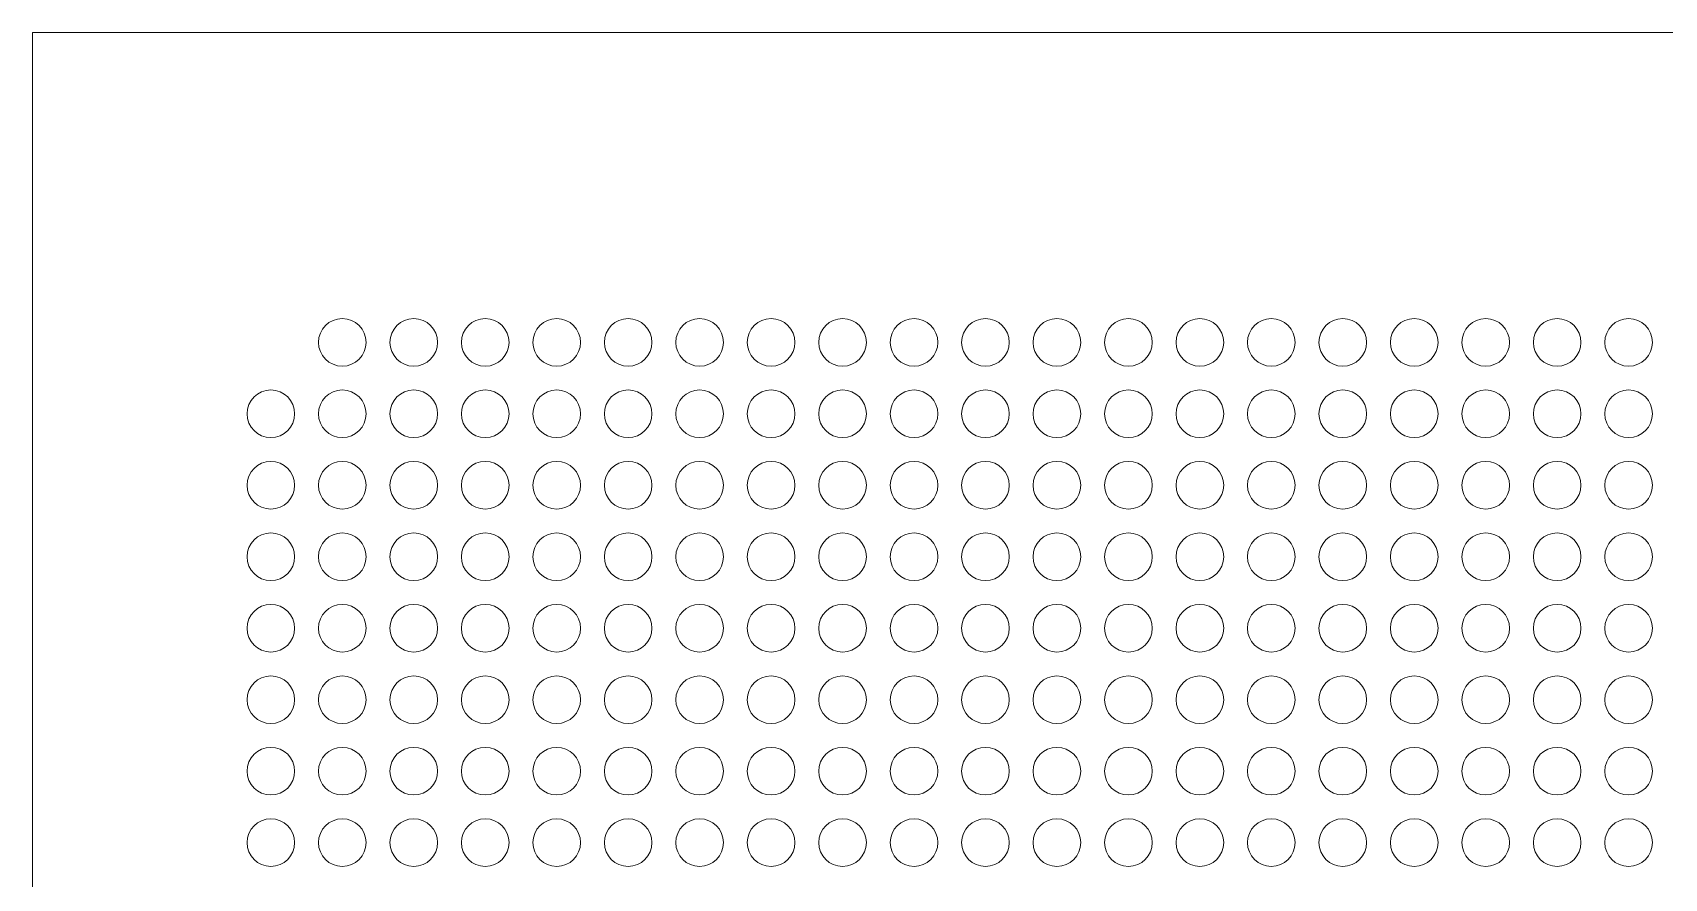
# Model space of a CAD drawing. Header units: centimetres. Extents: x -67.6 to -20.6, y -25.4 to 27.8.
# Drawn here: x -59.702 to -56.277, y -18.679 to -16.904 of the extents above; entities that cross this region are included whole.
import ezdxf

# ---------------------------------------------------------------- set-up
doc = ezdxf.new("R2010")
doc.units = ezdxf.units.CM
doc.header["$MEASUREMENT"] = 0
doc.layers.add('Layer 1', color=7, linetype='Continuous')

msp = doc.modelspace()

# ---------------------------------------------------------------- linework, layer by layer
at = {"layer": 'Layer 1', "color": 250, "lineweight": 9}
for points in [[(-59.70196, -24.2043), (-59.70196, -24.2043), (-52.70196, -24.2043), (-52.70196, -24.2043), (-52.70196, -24.2043), (-52.70196, -16.9043), (-52.70196, -16.9043), (-52.70196, -16.9043), (-59.70196, -16.9043), (-59.70196, -16.9043), (-59.70196, -16.9043), (-59.70196, -24.2043), (-59.70196, -24.2043)], [(-59.05196, -17.5043), (-59.02435, -17.5043), (-59.00196, -17.52669), (-59.00196, -17.5543), (-59.00196, -17.58191), (-59.02435, -17.6043), (-59.05196, -17.6043), (-59.07957, -17.6043), (-59.10196, -17.58191), (-59.10196, -17.5543), (-59.10196, -17.52669), (-59.07957, -17.5043), (-59.05196, -17.5043)], [(-58.90196, -17.5043), (-58.87435, -17.5043), (-58.85196, -17.52669), (-58.85196, -17.5543), (-58.85196, -17.58191), (-58.87435, -17.6043), (-58.90196, -17.6043), (-58.92957, -17.6043), (-58.95196, -17.58191), (-58.95196, -17.5543), (-58.95196, -17.52669), (-58.92957, -17.5043), (-58.90196, -17.5043)], [(-58.75196, -17.5043), (-58.72435, -17.5043), (-58.70196, -17.52669), (-58.70196, -17.5543), (-58.70196, -17.58191), (-58.72435, -17.6043), (-58.75196, -17.6043), (-58.77957, -17.6043), (-58.80196, -17.58191), (-58.80196, -17.5543), (-58.80196, -17.52669), (-58.77957, -17.5043), (-58.75196, -17.5043)], [(-58.60196, -17.5043), (-58.57435, -17.5043), (-58.55196, -17.52669), (-58.55196, -17.5543), (-58.55196, -17.58191), (-58.57435, -17.6043), (-58.60196, -17.6043), (-58.62957, -17.6043), (-58.65196, -17.58191), (-58.65196, -17.5543), (-58.65196, -17.52669), (-58.62957, -17.5043), (-58.60196, -17.5043)], [(-58.45196, -17.5043), (-58.42435, -17.5043), (-58.40196, -17.52669), (-58.40196, -17.5543), (-58.40196, -17.58191), (-58.42435, -17.6043), (-58.45196, -17.6043), (-58.47957, -17.6043), (-58.50196, -17.58191), (-58.50196, -17.5543), (-58.50196, -17.52669), (-58.47957, -17.5043), (-58.45196, -17.5043)], [(-58.30196, -17.5043), (-58.27435, -17.5043), (-58.25196, -17.52669), (-58.25196, -17.5543), (-58.25196, -17.58191), (-58.27435, -17.6043), (-58.30196, -17.6043), (-58.32957, -17.6043), (-58.35196, -17.58191), (-58.35196, -17.5543), (-58.35196, -17.52669), (-58.32957, -17.5043), (-58.30196, -17.5043)], [(-58.15196, -17.5043), (-58.12435, -17.5043), (-58.10196, -17.52669), (-58.10196, -17.5543), (-58.10196, -17.58191), (-58.12435, -17.6043), (-58.15196, -17.6043), (-58.17957, -17.6043), (-58.20196, -17.58191), (-58.20196, -17.5543), (-58.20196, -17.52669), (-58.17957, -17.5043), (-58.15196, -17.5043)], [(-58.00196, -17.5043), (-57.97435, -17.5043), (-57.95196, -17.52669), (-57.95196, -17.5543), (-57.95196, -17.58191), (-57.97435, -17.6043), (-58.00196, -17.6043), (-58.02957, -17.6043), (-58.05196, -17.58191), (-58.05196, -17.5543), (-58.05196, -17.52669), (-58.02957, -17.5043), (-58.00196, -17.5043)], [(-57.85196, -17.5043), (-57.82435, -17.5043), (-57.80196, -17.52669), (-57.80196, -17.5543), (-57.80196, -17.58191), (-57.82435, -17.6043), (-57.85196, -17.6043), (-57.87957, -17.6043), (-57.90196, -17.58191), (-57.90196, -17.5543), (-57.90196, -17.52669), (-57.87957, -17.5043), (-57.85196, -17.5043)], [(-57.70196, -17.5043), (-57.67435, -17.5043), (-57.65196, -17.52669), (-57.65196, -17.5543), (-57.65196, -17.58191), (-57.67435, -17.6043), (-57.70196, -17.6043), (-57.72957, -17.6043), (-57.75196, -17.58191), (-57.75196, -17.5543), (-57.75196, -17.52669), (-57.72957, -17.5043), (-57.70196, -17.5043)], [(-57.55196, -17.5043), (-57.52435, -17.5043), (-57.50196, -17.52669), (-57.50196, -17.5543), (-57.50196, -17.58191), (-57.52435, -17.6043), (-57.55196, -17.6043), (-57.57957, -17.6043), (-57.60196, -17.58191), (-57.60196, -17.5543), (-57.60196, -17.52669), (-57.57957, -17.5043), (-57.55196, -17.5043)], [(-57.40196, -17.5043), (-57.37435, -17.5043), (-57.35196, -17.52669), (-57.35196, -17.5543), (-57.35196, -17.58191), (-57.37435, -17.6043), (-57.40196, -17.6043), (-57.42957, -17.6043), (-57.45196, -17.58191), (-57.45196, -17.5543), (-57.45196, -17.52669), (-57.42957, -17.5043), (-57.40196, -17.5043)], [(-57.25196, -17.5043), (-57.22435, -17.5043), (-57.20196, -17.52669), (-57.20196, -17.5543), (-57.20196, -17.58191), (-57.22435, -17.6043), (-57.25196, -17.6043), (-57.27957, -17.6043), (-57.30196, -17.58191), (-57.30196, -17.5543), (-57.30196, -17.52669), (-57.27957, -17.5043), (-57.25196, -17.5043)], [(-57.10196, -17.5043), (-57.07435, -17.5043), (-57.05196, -17.52669), (-57.05196, -17.5543), (-57.05196, -17.58191), (-57.07435, -17.6043), (-57.10196, -17.6043), (-57.12957, -17.6043), (-57.15196, -17.58191), (-57.15196, -17.5543), (-57.15196, -17.52669), (-57.12957, -17.5043), (-57.10196, -17.5043)], [(-56.95196, -17.5043), (-56.92435, -17.5043), (-56.90196, -17.52669), (-56.90196, -17.5543), (-56.90196, -17.58191), (-56.92435, -17.6043), (-56.95196, -17.6043), (-56.97957, -17.6043), (-57.00196, -17.58191), (-57.00196, -17.5543), (-57.00196, -17.52669), (-56.97957, -17.5043), (-56.95196, -17.5043)], [(-56.80196, -17.5043), (-56.77435, -17.5043), (-56.75196, -17.52669), (-56.75196, -17.5543), (-56.75196, -17.58191), (-56.77435, -17.6043), (-56.80196, -17.6043), (-56.82957, -17.6043), (-56.85196, -17.58191), (-56.85196, -17.5543), (-56.85196, -17.52669), (-56.82957, -17.5043), (-56.80196, -17.5043)], [(-56.65196, -17.5043), (-56.62435, -17.5043), (-56.60196, -17.52669), (-56.60196, -17.5543), (-56.60196, -17.58191), (-56.62435, -17.6043), (-56.65196, -17.6043), (-56.67957, -17.6043), (-56.70196, -17.58191), (-56.70196, -17.5543), (-56.70196, -17.52669), (-56.67957, -17.5043), (-56.65196, -17.5043)], [(-56.50196, -17.5043), (-56.47435, -17.5043), (-56.45196, -17.52669), (-56.45196, -17.5543), (-56.45196, -17.58191), (-56.47435, -17.6043), (-56.50196, -17.6043), (-56.52957, -17.6043), (-56.55196, -17.58191), (-56.55196, -17.5543), (-56.55196, -17.52669), (-56.52957, -17.5043), (-56.50196, -17.5043)], [(-56.35196, -17.5043), (-56.32435, -17.5043), (-56.30196, -17.52669), (-56.30196, -17.5543), (-56.30196, -17.58191), (-56.32435, -17.6043), (-56.35196, -17.6043), (-56.37957, -17.6043), (-56.40196, -17.58191), (-56.40196, -17.5543), (-56.40196, -17.52669), (-56.37957, -17.5043), (-56.35196, -17.5043)], [(-59.20196, -17.6543), (-59.17435, -17.6543), (-59.15196, -17.67669), (-59.15196, -17.7043), (-59.15196, -17.73191), (-59.17435, -17.7543), (-59.20196, -17.7543), (-59.22957, -17.7543), (-59.25196, -17.73191), (-59.25196, -17.7043), (-59.25196, -17.67669), (-59.22957, -17.6543), (-59.20196, -17.6543)], [(-59.05196, -17.6543), (-59.02435, -17.6543), (-59.00196, -17.67669), (-59.00196, -17.7043), (-59.00196, -17.73191), (-59.02435, -17.7543), (-59.05196, -17.7543), (-59.07957, -17.7543), (-59.10196, -17.73191), (-59.10196, -17.7043), (-59.10196, -17.67669), (-59.07957, -17.6543), (-59.05196, -17.6543)], [(-58.90196, -17.6543), (-58.87435, -17.6543), (-58.85196, -17.67669), (-58.85196, -17.7043), (-58.85196, -17.73191), (-58.87435, -17.7543), (-58.90196, -17.7543), (-58.92957, -17.7543), (-58.95196, -17.73191), (-58.95196, -17.7043), (-58.95196, -17.67669), (-58.92957, -17.6543), (-58.90196, -17.6543)], [(-58.75196, -17.6543), (-58.72435, -17.6543), (-58.70196, -17.67669), (-58.70196, -17.7043), (-58.70196, -17.73191), (-58.72435, -17.7543), (-58.75196, -17.7543), (-58.77957, -17.7543), (-58.80196, -17.73191), (-58.80196, -17.7043), (-58.80196, -17.67669), (-58.77957, -17.6543), (-58.75196, -17.6543)], [(-58.60196, -17.6543), (-58.57435, -17.6543), (-58.55196, -17.67669), (-58.55196, -17.7043), (-58.55196, -17.73191), (-58.57435, -17.7543), (-58.60196, -17.7543), (-58.62957, -17.7543), (-58.65196, -17.73191), (-58.65196, -17.7043), (-58.65196, -17.67669), (-58.62957, -17.6543), (-58.60196, -17.6543)], [(-58.45196, -17.6543), (-58.42435, -17.6543), (-58.40196, -17.67669), (-58.40196, -17.7043), (-58.40196, -17.73191), (-58.42435, -17.7543), (-58.45196, -17.7543), (-58.47957, -17.7543), (-58.50196, -17.73191), (-58.50196, -17.7043), (-58.50196, -17.67669), (-58.47957, -17.6543), (-58.45196, -17.6543)], [(-58.30196, -17.6543), (-58.27435, -17.6543), (-58.25196, -17.67669), (-58.25196, -17.7043), (-58.25196, -17.73191), (-58.27435, -17.7543), (-58.30196, -17.7543), (-58.32957, -17.7543), (-58.35196, -17.73191), (-58.35196, -17.7043), (-58.35196, -17.67669), (-58.32957, -17.6543), (-58.30196, -17.6543)], [(-58.15196, -17.6543), (-58.12435, -17.6543), (-58.10196, -17.67669), (-58.10196, -17.7043), (-58.10196, -17.73191), (-58.12435, -17.7543), (-58.15196, -17.7543), (-58.17957, -17.7543), (-58.20196, -17.73191), (-58.20196, -17.7043), (-58.20196, -17.67669), (-58.17957, -17.6543), (-58.15196, -17.6543)], [(-58.00196, -17.6543), (-57.97435, -17.6543), (-57.95196, -17.67669), (-57.95196, -17.7043), (-57.95196, -17.73191), (-57.97435, -17.7543), (-58.00196, -17.7543), (-58.02957, -17.7543), (-58.05196, -17.73191), (-58.05196, -17.7043), (-58.05196, -17.67669), (-58.02957, -17.6543), (-58.00196, -17.6543)], [(-57.85196, -17.6543), (-57.82435, -17.6543), (-57.80196, -17.67669), (-57.80196, -17.7043), (-57.80196, -17.73191), (-57.82435, -17.7543), (-57.85196, -17.7543), (-57.87957, -17.7543), (-57.90196, -17.73191), (-57.90196, -17.7043), (-57.90196, -17.67669), (-57.87957, -17.6543), (-57.85196, -17.6543)], [(-57.70196, -17.6543), (-57.67435, -17.6543), (-57.65196, -17.67669), (-57.65196, -17.7043), (-57.65196, -17.73191), (-57.67435, -17.7543), (-57.70196, -17.7543), (-57.72957, -17.7543), (-57.75196, -17.73191), (-57.75196, -17.7043), (-57.75196, -17.67669), (-57.72957, -17.6543), (-57.70196, -17.6543)], [(-57.55196, -17.6543), (-57.52435, -17.6543), (-57.50196, -17.67669), (-57.50196, -17.7043), (-57.50196, -17.73191), (-57.52435, -17.7543), (-57.55196, -17.7543), (-57.57957, -17.7543), (-57.60196, -17.73191), (-57.60196, -17.7043), (-57.60196, -17.67669), (-57.57957, -17.6543), (-57.55196, -17.6543)], [(-57.40196, -17.6543), (-57.37435, -17.6543), (-57.35196, -17.67669), (-57.35196, -17.7043), (-57.35196, -17.73191), (-57.37435, -17.7543), (-57.40196, -17.7543), (-57.42957, -17.7543), (-57.45196, -17.73191), (-57.45196, -17.7043), (-57.45196, -17.67669), (-57.42957, -17.6543), (-57.40196, -17.6543)], [(-57.25196, -17.6543), (-57.22435, -17.6543), (-57.20196, -17.67669), (-57.20196, -17.7043), (-57.20196, -17.73191), (-57.22435, -17.7543), (-57.25196, -17.7543), (-57.27957, -17.7543), (-57.30196, -17.73191), (-57.30196, -17.7043), (-57.30196, -17.67669), (-57.27957, -17.6543), (-57.25196, -17.6543)], [(-57.10196, -17.6543), (-57.07435, -17.6543), (-57.05196, -17.67669), (-57.05196, -17.7043), (-57.05196, -17.73191), (-57.07435, -17.7543), (-57.10196, -17.7543), (-57.12957, -17.7543), (-57.15196, -17.73191), (-57.15196, -17.7043), (-57.15196, -17.67669), (-57.12957, -17.6543), (-57.10196, -17.6543)], [(-56.95196, -17.6543), (-56.92435, -17.6543), (-56.90196, -17.67669), (-56.90196, -17.7043), (-56.90196, -17.73191), (-56.92435, -17.7543), (-56.95196, -17.7543), (-56.97957, -17.7543), (-57.00196, -17.73191), (-57.00196, -17.7043), (-57.00196, -17.67669), (-56.97957, -17.6543), (-56.95196, -17.6543)], [(-56.80196, -17.6543), (-56.77435, -17.6543), (-56.75196, -17.67669), (-56.75196, -17.7043), (-56.75196, -17.73191), (-56.77435, -17.7543), (-56.80196, -17.7543), (-56.82957, -17.7543), (-56.85196, -17.73191), (-56.85196, -17.7043), (-56.85196, -17.67669), (-56.82957, -17.6543), (-56.80196, -17.6543)], [(-56.65196, -17.6543), (-56.62435, -17.6543), (-56.60196, -17.67669), (-56.60196, -17.7043), (-56.60196, -17.73191), (-56.62435, -17.7543), (-56.65196, -17.7543), (-56.67957, -17.7543), (-56.70196, -17.73191), (-56.70196, -17.7043), (-56.70196, -17.67669), (-56.67957, -17.6543), (-56.65196, -17.6543)], [(-56.50196, -17.6543), (-56.47435, -17.6543), (-56.45196, -17.67669), (-56.45196, -17.7043), (-56.45196, -17.73191), (-56.47435, -17.7543), (-56.50196, -17.7543), (-56.52957, -17.7543), (-56.55196, -17.73191), (-56.55196, -17.7043), (-56.55196, -17.67669), (-56.52957, -17.6543), (-56.50196, -17.6543)], [(-56.35196, -17.6543), (-56.32435, -17.6543), (-56.30196, -17.67669), (-56.30196, -17.7043), (-56.30196, -17.73191), (-56.32435, -17.7543), (-56.35196, -17.7543), (-56.37957, -17.7543), (-56.40196, -17.73191), (-56.40196, -17.7043), (-56.40196, -17.67669), (-56.37957, -17.6543), (-56.35196, -17.6543)], [(-59.20196, -17.8043), (-59.17435, -17.8043), (-59.15196, -17.82669), (-59.15196, -17.8543), (-59.15196, -17.88191), (-59.17435, -17.9043), (-59.20196, -17.9043), (-59.22957, -17.9043), (-59.25196, -17.88191), (-59.25196, -17.8543), (-59.25196, -17.82669), (-59.22957, -17.8043), (-59.20196, -17.8043)], [(-59.05196, -17.8043), (-59.02435, -17.8043), (-59.00196, -17.82669), (-59.00196, -17.8543), (-59.00196, -17.88191), (-59.02435, -17.9043), (-59.05196, -17.9043), (-59.07957, -17.9043), (-59.10196, -17.88191), (-59.10196, -17.8543), (-59.10196, -17.82669), (-59.07957, -17.8043), (-59.05196, -17.8043)], [(-58.90196, -17.8043), (-58.87435, -17.8043), (-58.85196, -17.82669), (-58.85196, -17.8543), (-58.85196, -17.88191), (-58.87435, -17.9043), (-58.90196, -17.9043), (-58.92957, -17.9043), (-58.95196, -17.88191), (-58.95196, -17.8543), (-58.95196, -17.82669), (-58.92957, -17.8043), (-58.90196, -17.8043)], [(-58.75196, -17.8043), (-58.72435, -17.8043), (-58.70196, -17.82669), (-58.70196, -17.8543), (-58.70196, -17.88191), (-58.72435, -17.9043), (-58.75196, -17.9043), (-58.77957, -17.9043), (-58.80196, -17.88191), (-58.80196, -17.8543), (-58.80196, -17.82669), (-58.77957, -17.8043), (-58.75196, -17.8043)], [(-58.60196, -17.8043), (-58.57435, -17.8043), (-58.55196, -17.82669), (-58.55196, -17.8543), (-58.55196, -17.88191), (-58.57435, -17.9043), (-58.60196, -17.9043), (-58.62957, -17.9043), (-58.65196, -17.88191), (-58.65196, -17.8543), (-58.65196, -17.82669), (-58.62957, -17.8043), (-58.60196, -17.8043)], [(-58.45196, -17.8043), (-58.42435, -17.8043), (-58.40196, -17.82669), (-58.40196, -17.8543), (-58.40196, -17.88191), (-58.42435, -17.9043), (-58.45196, -17.9043), (-58.47957, -17.9043), (-58.50196, -17.88191), (-58.50196, -17.8543), (-58.50196, -17.82669), (-58.47957, -17.8043), (-58.45196, -17.8043)], [(-58.30196, -17.8043), (-58.27435, -17.8043), (-58.25196, -17.82669), (-58.25196, -17.8543), (-58.25196, -17.88191), (-58.27435, -17.9043), (-58.30196, -17.9043), (-58.32957, -17.9043), (-58.35196, -17.88191), (-58.35196, -17.8543), (-58.35196, -17.82669), (-58.32957, -17.8043), (-58.30196, -17.8043)], [(-58.15196, -17.8043), (-58.12435, -17.8043), (-58.10196, -17.82669), (-58.10196, -17.8543), (-58.10196, -17.88191), (-58.12435, -17.9043), (-58.15196, -17.9043), (-58.17957, -17.9043), (-58.20196, -17.88191), (-58.20196, -17.8543), (-58.20196, -17.82669), (-58.17957, -17.8043), (-58.15196, -17.8043)], [(-58.00196, -17.8043), (-57.97435, -17.8043), (-57.95196, -17.82669), (-57.95196, -17.8543), (-57.95196, -17.88191), (-57.97435, -17.9043), (-58.00196, -17.9043), (-58.02957, -17.9043), (-58.05196, -17.88191), (-58.05196, -17.8543), (-58.05196, -17.82669), (-58.02957, -17.8043), (-58.00196, -17.8043)], [(-57.85196, -17.8043), (-57.82435, -17.8043), (-57.80196, -17.82669), (-57.80196, -17.8543), (-57.80196, -17.88191), (-57.82435, -17.9043), (-57.85196, -17.9043), (-57.87957, -17.9043), (-57.90196, -17.88191), (-57.90196, -17.8543), (-57.90196, -17.82669), (-57.87957, -17.8043), (-57.85196, -17.8043)], [(-57.70196, -17.8043), (-57.67435, -17.8043), (-57.65196, -17.82669), (-57.65196, -17.8543), (-57.65196, -17.88191), (-57.67435, -17.9043), (-57.70196, -17.9043), (-57.72957, -17.9043), (-57.75196, -17.88191), (-57.75196, -17.8543), (-57.75196, -17.82669), (-57.72957, -17.8043), (-57.70196, -17.8043)], [(-57.55196, -17.8043), (-57.52435, -17.8043), (-57.50196, -17.82669), (-57.50196, -17.8543), (-57.50196, -17.88191), (-57.52435, -17.9043), (-57.55196, -17.9043), (-57.57957, -17.9043), (-57.60196, -17.88191), (-57.60196, -17.8543), (-57.60196, -17.82669), (-57.57957, -17.8043), (-57.55196, -17.8043)], [(-57.40196, -17.8043), (-57.37435, -17.8043), (-57.35196, -17.82669), (-57.35196, -17.8543), (-57.35196, -17.88191), (-57.37435, -17.9043), (-57.40196, -17.9043), (-57.42957, -17.9043), (-57.45196, -17.88191), (-57.45196, -17.8543), (-57.45196, -17.82669), (-57.42957, -17.8043), (-57.40196, -17.8043)], [(-57.25196, -17.8043), (-57.22435, -17.8043), (-57.20196, -17.82669), (-57.20196, -17.8543), (-57.20196, -17.88191), (-57.22435, -17.9043), (-57.25196, -17.9043), (-57.27957, -17.9043), (-57.30196, -17.88191), (-57.30196, -17.8543), (-57.30196, -17.82669), (-57.27957, -17.8043), (-57.25196, -17.8043)], [(-57.10196, -17.8043), (-57.07435, -17.8043), (-57.05196, -17.82669), (-57.05196, -17.8543), (-57.05196, -17.88191), (-57.07435, -17.9043), (-57.10196, -17.9043), (-57.12957, -17.9043), (-57.15196, -17.88191), (-57.15196, -17.8543), (-57.15196, -17.82669), (-57.12957, -17.8043), (-57.10196, -17.8043)], [(-56.95196, -17.8043), (-56.92435, -17.8043), (-56.90196, -17.82669), (-56.90196, -17.8543), (-56.90196, -17.88191), (-56.92435, -17.9043), (-56.95196, -17.9043), (-56.97957, -17.9043), (-57.00196, -17.88191), (-57.00196, -17.8543), (-57.00196, -17.82669), (-56.97957, -17.8043), (-56.95196, -17.8043)], [(-56.80196, -17.8043), (-56.77435, -17.8043), (-56.75196, -17.82669), (-56.75196, -17.8543), (-56.75196, -17.88191), (-56.77435, -17.9043), (-56.80196, -17.9043), (-56.82957, -17.9043), (-56.85196, -17.88191), (-56.85196, -17.8543), (-56.85196, -17.82669), (-56.82957, -17.8043), (-56.80196, -17.8043)], [(-56.65196, -17.8043), (-56.62435, -17.8043), (-56.60196, -17.82669), (-56.60196, -17.8543), (-56.60196, -17.88191), (-56.62435, -17.9043), (-56.65196, -17.9043), (-56.67957, -17.9043), (-56.70196, -17.88191), (-56.70196, -17.8543), (-56.70196, -17.82669), (-56.67957, -17.8043), (-56.65196, -17.8043)], [(-56.50196, -17.8043), (-56.47435, -17.8043), (-56.45196, -17.82669), (-56.45196, -17.8543), (-56.45196, -17.88191), (-56.47435, -17.9043), (-56.50196, -17.9043), (-56.52957, -17.9043), (-56.55196, -17.88191), (-56.55196, -17.8543), (-56.55196, -17.82669), (-56.52957, -17.8043), (-56.50196, -17.8043)], [(-56.35196, -17.8043), (-56.32435, -17.8043), (-56.30196, -17.82669), (-56.30196, -17.8543), (-56.30196, -17.88191), (-56.32435, -17.9043), (-56.35196, -17.9043), (-56.37957, -17.9043), (-56.40196, -17.88191), (-56.40196, -17.8543), (-56.40196, -17.82669), (-56.37957, -17.8043), (-56.35196, -17.8043)], [(-59.20196, -17.9543), (-59.17435, -17.9543), (-59.15196, -17.97669), (-59.15196, -18.0043), (-59.15196, -18.03191), (-59.17435, -18.0543), (-59.20196, -18.0543), (-59.22957, -18.0543), (-59.25196, -18.03191), (-59.25196, -18.0043), (-59.25196, -17.97669), (-59.22957, -17.9543), (-59.20196, -17.9543)], [(-59.05196, -17.9543), (-59.02435, -17.9543), (-59.00196, -17.97669), (-59.00196, -18.0043), (-59.00196, -18.03191), (-59.02435, -18.0543), (-59.05196, -18.0543), (-59.07957, -18.0543), (-59.10196, -18.03191), (-59.10196, -18.0043), (-59.10196, -17.97669), (-59.07957, -17.9543), (-59.05196, -17.9543)], [(-58.90196, -17.9543), (-58.87435, -17.9543), (-58.85196, -17.97669), (-58.85196, -18.0043), (-58.85196, -18.03191), (-58.87435, -18.0543), (-58.90196, -18.0543), (-58.92957, -18.0543), (-58.95196, -18.03191), (-58.95196, -18.0043), (-58.95196, -17.97669), (-58.92957, -17.9543), (-58.90196, -17.9543)], [(-58.75196, -17.9543), (-58.72435, -17.9543), (-58.70196, -17.97669), (-58.70196, -18.0043), (-58.70196, -18.03191), (-58.72435, -18.0543), (-58.75196, -18.0543), (-58.77957, -18.0543), (-58.80196, -18.03191), (-58.80196, -18.0043), (-58.80196, -17.97669), (-58.77957, -17.9543), (-58.75196, -17.9543)], [(-58.60196, -17.9543), (-58.57435, -17.9543), (-58.55196, -17.97669), (-58.55196, -18.0043), (-58.55196, -18.03191), (-58.57435, -18.0543), (-58.60196, -18.0543), (-58.62957, -18.0543), (-58.65196, -18.03191), (-58.65196, -18.0043), (-58.65196, -17.97669), (-58.62957, -17.9543), (-58.60196, -17.9543)], [(-58.45196, -17.9543), (-58.42435, -17.9543), (-58.40196, -17.97669), (-58.40196, -18.0043), (-58.40196, -18.03191), (-58.42435, -18.0543), (-58.45196, -18.0543), (-58.47957, -18.0543), (-58.50196, -18.03191), (-58.50196, -18.0043), (-58.50196, -17.97669), (-58.47957, -17.9543), (-58.45196, -17.9543)], [(-58.30196, -17.9543), (-58.27435, -17.9543), (-58.25196, -17.97669), (-58.25196, -18.0043), (-58.25196, -18.03191), (-58.27435, -18.0543), (-58.30196, -18.0543), (-58.32957, -18.0543), (-58.35196, -18.03191), (-58.35196, -18.0043), (-58.35196, -17.97669), (-58.32957, -17.9543), (-58.30196, -17.9543)], [(-58.15196, -17.9543), (-58.12435, -17.9543), (-58.10196, -17.97669), (-58.10196, -18.0043), (-58.10196, -18.03191), (-58.12435, -18.0543), (-58.15196, -18.0543), (-58.17957, -18.0543), (-58.20196, -18.03191), (-58.20196, -18.0043), (-58.20196, -17.97669), (-58.17957, -17.9543), (-58.15196, -17.9543)], [(-58.00196, -17.9543), (-57.97435, -17.9543), (-57.95196, -17.97669), (-57.95196, -18.0043), (-57.95196, -18.03191), (-57.97435, -18.0543), (-58.00196, -18.0543), (-58.02957, -18.0543), (-58.05196, -18.03191), (-58.05196, -18.0043), (-58.05196, -17.97669), (-58.02957, -17.9543), (-58.00196, -17.9543)], [(-57.85196, -17.9543), (-57.82435, -17.9543), (-57.80196, -17.97669), (-57.80196, -18.0043), (-57.80196, -18.03191), (-57.82435, -18.0543), (-57.85196, -18.0543), (-57.87957, -18.0543), (-57.90196, -18.03191), (-57.90196, -18.0043), (-57.90196, -17.97669), (-57.87957, -17.9543), (-57.85196, -17.9543)], [(-57.70196, -17.9543), (-57.67435, -17.9543), (-57.65196, -17.97669), (-57.65196, -18.0043), (-57.65196, -18.03191), (-57.67435, -18.0543), (-57.70196, -18.0543), (-57.72957, -18.0543), (-57.75196, -18.03191), (-57.75196, -18.0043), (-57.75196, -17.97669), (-57.72957, -17.9543), (-57.70196, -17.9543)], [(-57.55196, -17.9543), (-57.52435, -17.9543), (-57.50196, -17.97669), (-57.50196, -18.0043), (-57.50196, -18.03191), (-57.52435, -18.0543), (-57.55196, -18.0543), (-57.57957, -18.0543), (-57.60196, -18.03191), (-57.60196, -18.0043), (-57.60196, -17.97669), (-57.57957, -17.9543), (-57.55196, -17.9543)], [(-57.40196, -17.9543), (-57.37435, -17.9543), (-57.35196, -17.97669), (-57.35196, -18.0043), (-57.35196, -18.03191), (-57.37435, -18.0543), (-57.40196, -18.0543), (-57.42957, -18.0543), (-57.45196, -18.03191), (-57.45196, -18.0043), (-57.45196, -17.97669), (-57.42957, -17.9543), (-57.40196, -17.9543)], [(-57.25196, -17.9543), (-57.22435, -17.9543), (-57.20196, -17.97669), (-57.20196, -18.0043), (-57.20196, -18.03191), (-57.22435, -18.0543), (-57.25196, -18.0543), (-57.27957, -18.0543), (-57.30196, -18.03191), (-57.30196, -18.0043), (-57.30196, -17.97669), (-57.27957, -17.9543), (-57.25196, -17.9543)], [(-57.10196, -17.9543), (-57.07435, -17.9543), (-57.05196, -17.97669), (-57.05196, -18.0043), (-57.05196, -18.03191), (-57.07435, -18.0543), (-57.10196, -18.0543), (-57.12957, -18.0543), (-57.15196, -18.03191), (-57.15196, -18.0043), (-57.15196, -17.97669), (-57.12957, -17.9543), (-57.10196, -17.9543)], [(-56.95196, -17.9543), (-56.92435, -17.9543), (-56.90196, -17.97669), (-56.90196, -18.0043), (-56.90196, -18.03191), (-56.92435, -18.0543), (-56.95196, -18.0543), (-56.97957, -18.0543), (-57.00196, -18.03191), (-57.00196, -18.0043), (-57.00196, -17.97669), (-56.97957, -17.9543), (-56.95196, -17.9543)], [(-56.80196, -17.9543), (-56.77435, -17.9543), (-56.75196, -17.97669), (-56.75196, -18.0043), (-56.75196, -18.03191), (-56.77435, -18.0543), (-56.80196, -18.0543), (-56.82957, -18.0543), (-56.85196, -18.03191), (-56.85196, -18.0043), (-56.85196, -17.97669), (-56.82957, -17.9543), (-56.80196, -17.9543)], [(-56.65196, -17.9543), (-56.62435, -17.9543), (-56.60196, -17.97669), (-56.60196, -18.0043), (-56.60196, -18.03191), (-56.62435, -18.0543), (-56.65196, -18.0543), (-56.67957, -18.0543), (-56.70196, -18.03191), (-56.70196, -18.0043), (-56.70196, -17.97669), (-56.67957, -17.9543), (-56.65196, -17.9543)], [(-56.50196, -17.9543), (-56.47435, -17.9543), (-56.45196, -17.97669), (-56.45196, -18.0043), (-56.45196, -18.03191), (-56.47435, -18.0543), (-56.50196, -18.0543), (-56.52957, -18.0543), (-56.55196, -18.03191), (-56.55196, -18.0043), (-56.55196, -17.97669), (-56.52957, -17.9543), (-56.50196, -17.9543)], [(-56.35196, -17.9543), (-56.32435, -17.9543), (-56.30196, -17.97669), (-56.30196, -18.0043), (-56.30196, -18.03191), (-56.32435, -18.0543), (-56.35196, -18.0543), (-56.37957, -18.0543), (-56.40196, -18.03191), (-56.40196, -18.0043), (-56.40196, -17.97669), (-56.37957, -17.9543), (-56.35196, -17.9543)], [(-59.20196, -18.1043), (-59.17435, -18.1043), (-59.15196, -18.12669), (-59.15196, -18.1543), (-59.15196, -18.18191), (-59.17435, -18.2043), (-59.20196, -18.2043), (-59.22957, -18.2043), (-59.25196, -18.18191), (-59.25196, -18.1543), (-59.25196, -18.12669), (-59.22957, -18.1043), (-59.20196, -18.1043)], [(-59.05196, -18.1043), (-59.02435, -18.1043), (-59.00196, -18.12669), (-59.00196, -18.1543), (-59.00196, -18.18191), (-59.02435, -18.2043), (-59.05196, -18.2043), (-59.07957, -18.2043), (-59.10196, -18.18191), (-59.10196, -18.1543), (-59.10196, -18.12669), (-59.07957, -18.1043), (-59.05196, -18.1043)], [(-58.90196, -18.1043), (-58.87435, -18.1043), (-58.85196, -18.12669), (-58.85196, -18.1543), (-58.85196, -18.18191), (-58.87435, -18.2043), (-58.90196, -18.2043), (-58.92957, -18.2043), (-58.95196, -18.18191), (-58.95196, -18.1543), (-58.95196, -18.12669), (-58.92957, -18.1043), (-58.90196, -18.1043)], [(-58.75196, -18.1043), (-58.72435, -18.1043), (-58.70196, -18.12669), (-58.70196, -18.1543), (-58.70196, -18.18191), (-58.72435, -18.2043), (-58.75196, -18.2043), (-58.77957, -18.2043), (-58.80196, -18.18191), (-58.80196, -18.1543), (-58.80196, -18.12669), (-58.77957, -18.1043), (-58.75196, -18.1043)], [(-58.60196, -18.1043), (-58.57435, -18.1043), (-58.55196, -18.12669), (-58.55196, -18.1543), (-58.55196, -18.18191), (-58.57435, -18.2043), (-58.60196, -18.2043), (-58.62957, -18.2043), (-58.65196, -18.18191), (-58.65196, -18.1543), (-58.65196, -18.12669), (-58.62957, -18.1043), (-58.60196, -18.1043)], [(-58.45196, -18.1043), (-58.42435, -18.1043), (-58.40196, -18.12669), (-58.40196, -18.1543), (-58.40196, -18.18191), (-58.42435, -18.2043), (-58.45196, -18.2043), (-58.47957, -18.2043), (-58.50196, -18.18191), (-58.50196, -18.1543), (-58.50196, -18.12669), (-58.47957, -18.1043), (-58.45196, -18.1043)], [(-58.30196, -18.1043), (-58.27435, -18.1043), (-58.25196, -18.12669), (-58.25196, -18.1543), (-58.25196, -18.18191), (-58.27435, -18.2043), (-58.30196, -18.2043), (-58.32957, -18.2043), (-58.35196, -18.18191), (-58.35196, -18.1543), (-58.35196, -18.12669), (-58.32957, -18.1043), (-58.30196, -18.1043)], [(-58.15196, -18.1043), (-58.12435, -18.1043), (-58.10196, -18.12669), (-58.10196, -18.1543), (-58.10196, -18.18191), (-58.12435, -18.2043), (-58.15196, -18.2043), (-58.17957, -18.2043), (-58.20196, -18.18191), (-58.20196, -18.1543), (-58.20196, -18.12669), (-58.17957, -18.1043), (-58.15196, -18.1043)], [(-58.00196, -18.1043), (-57.97435, -18.1043), (-57.95196, -18.12669), (-57.95196, -18.1543), (-57.95196, -18.18191), (-57.97435, -18.2043), (-58.00196, -18.2043), (-58.02957, -18.2043), (-58.05196, -18.18191), (-58.05196, -18.1543), (-58.05196, -18.12669), (-58.02957, -18.1043), (-58.00196, -18.1043)], [(-57.85196, -18.1043), (-57.82435, -18.1043), (-57.80196, -18.12669), (-57.80196, -18.1543), (-57.80196, -18.18191), (-57.82435, -18.2043), (-57.85196, -18.2043), (-57.87957, -18.2043), (-57.90196, -18.18191), (-57.90196, -18.1543), (-57.90196, -18.12669), (-57.87957, -18.1043), (-57.85196, -18.1043)], [(-57.70196, -18.1043), (-57.67435, -18.1043), (-57.65196, -18.12669), (-57.65196, -18.1543), (-57.65196, -18.18191), (-57.67435, -18.2043), (-57.70196, -18.2043), (-57.72957, -18.2043), (-57.75196, -18.18191), (-57.75196, -18.1543), (-57.75196, -18.12669), (-57.72957, -18.1043), (-57.70196, -18.1043)], [(-57.55196, -18.1043), (-57.52435, -18.1043), (-57.50196, -18.12669), (-57.50196, -18.1543), (-57.50196, -18.18191), (-57.52435, -18.2043), (-57.55196, -18.2043), (-57.57957, -18.2043), (-57.60196, -18.18191), (-57.60196, -18.1543), (-57.60196, -18.12669), (-57.57957, -18.1043), (-57.55196, -18.1043)], [(-57.40196, -18.1043), (-57.37435, -18.1043), (-57.35196, -18.12669), (-57.35196, -18.1543), (-57.35196, -18.18191), (-57.37435, -18.2043), (-57.40196, -18.2043), (-57.42957, -18.2043), (-57.45196, -18.18191), (-57.45196, -18.1543), (-57.45196, -18.12669), (-57.42957, -18.1043), (-57.40196, -18.1043)], [(-57.25196, -18.1043), (-57.22435, -18.1043), (-57.20196, -18.12669), (-57.20196, -18.1543), (-57.20196, -18.18191), (-57.22435, -18.2043), (-57.25196, -18.2043), (-57.27957, -18.2043), (-57.30196, -18.18191), (-57.30196, -18.1543), (-57.30196, -18.12669), (-57.27957, -18.1043), (-57.25196, -18.1043)], [(-57.10196, -18.1043), (-57.07435, -18.1043), (-57.05196, -18.12669), (-57.05196, -18.1543), (-57.05196, -18.18191), (-57.07435, -18.2043), (-57.10196, -18.2043), (-57.12957, -18.2043), (-57.15196, -18.18191), (-57.15196, -18.1543), (-57.15196, -18.12669), (-57.12957, -18.1043), (-57.10196, -18.1043)], [(-56.95196, -18.1043), (-56.92435, -18.1043), (-56.90196, -18.12669), (-56.90196, -18.1543), (-56.90196, -18.18191), (-56.92435, -18.2043), (-56.95196, -18.2043), (-56.97957, -18.2043), (-57.00196, -18.18191), (-57.00196, -18.1543), (-57.00196, -18.12669), (-56.97957, -18.1043), (-56.95196, -18.1043)], [(-56.80196, -18.1043), (-56.77435, -18.1043), (-56.75196, -18.12669), (-56.75196, -18.1543), (-56.75196, -18.18191), (-56.77435, -18.2043), (-56.80196, -18.2043), (-56.82957, -18.2043), (-56.85196, -18.18191), (-56.85196, -18.1543), (-56.85196, -18.12669), (-56.82957, -18.1043), (-56.80196, -18.1043)], [(-56.65196, -18.1043), (-56.62435, -18.1043), (-56.60196, -18.12669), (-56.60196, -18.1543), (-56.60196, -18.18191), (-56.62435, -18.2043), (-56.65196, -18.2043), (-56.67957, -18.2043), (-56.70196, -18.18191), (-56.70196, -18.1543), (-56.70196, -18.12669), (-56.67957, -18.1043), (-56.65196, -18.1043)], [(-56.50196, -18.1043), (-56.47435, -18.1043), (-56.45196, -18.12669), (-56.45196, -18.1543), (-56.45196, -18.18191), (-56.47435, -18.2043), (-56.50196, -18.2043), (-56.52957, -18.2043), (-56.55196, -18.18191), (-56.55196, -18.1543), (-56.55196, -18.12669), (-56.52957, -18.1043), (-56.50196, -18.1043)], [(-56.35196, -18.1043), (-56.32435, -18.1043), (-56.30196, -18.12669), (-56.30196, -18.1543), (-56.30196, -18.18191), (-56.32435, -18.2043), (-56.35196, -18.2043), (-56.37957, -18.2043), (-56.40196, -18.18191), (-56.40196, -18.1543), (-56.40196, -18.12669), (-56.37957, -18.1043), (-56.35196, -18.1043)], [(-59.20196, -18.2543), (-59.17435, -18.2543), (-59.15196, -18.27669), (-59.15196, -18.3043), (-59.15196, -18.33191), (-59.17435, -18.3543), (-59.20196, -18.3543), (-59.22957, -18.3543), (-59.25196, -18.33191), (-59.25196, -18.3043), (-59.25196, -18.27669), (-59.22957, -18.2543), (-59.20196, -18.2543)], [(-59.05196, -18.2543), (-59.02435, -18.2543), (-59.00196, -18.27669), (-59.00196, -18.3043), (-59.00196, -18.33191), (-59.02435, -18.3543), (-59.05196, -18.3543), (-59.07957, -18.3543), (-59.10196, -18.33191), (-59.10196, -18.3043), (-59.10196, -18.27669), (-59.07957, -18.2543), (-59.05196, -18.2543)], [(-58.90196, -18.2543), (-58.87435, -18.2543), (-58.85196, -18.27669), (-58.85196, -18.3043), (-58.85196, -18.33191), (-58.87435, -18.3543), (-58.90196, -18.3543), (-58.92957, -18.3543), (-58.95196, -18.33191), (-58.95196, -18.3043), (-58.95196, -18.27669), (-58.92957, -18.2543), (-58.90196, -18.2543)], [(-58.75196, -18.2543), (-58.72435, -18.2543), (-58.70196, -18.27669), (-58.70196, -18.3043), (-58.70196, -18.33191), (-58.72435, -18.3543), (-58.75196, -18.3543), (-58.77957, -18.3543), (-58.80196, -18.33191), (-58.80196, -18.3043), (-58.80196, -18.27669), (-58.77957, -18.2543), (-58.75196, -18.2543)], [(-58.60196, -18.2543), (-58.57435, -18.2543), (-58.55196, -18.27669), (-58.55196, -18.3043), (-58.55196, -18.33191), (-58.57435, -18.3543), (-58.60196, -18.3543), (-58.62957, -18.3543), (-58.65196, -18.33191), (-58.65196, -18.3043), (-58.65196, -18.27669), (-58.62957, -18.2543), (-58.60196, -18.2543)], [(-58.45196, -18.2543), (-58.42435, -18.2543), (-58.40196, -18.27669), (-58.40196, -18.3043), (-58.40196, -18.33191), (-58.42435, -18.3543), (-58.45196, -18.3543), (-58.47957, -18.3543), (-58.50196, -18.33191), (-58.50196, -18.3043), (-58.50196, -18.27669), (-58.47957, -18.2543), (-58.45196, -18.2543)], [(-58.30196, -18.2543), (-58.27435, -18.2543), (-58.25196, -18.27669), (-58.25196, -18.3043), (-58.25196, -18.33191), (-58.27435, -18.3543), (-58.30196, -18.3543), (-58.32957, -18.3543), (-58.35196, -18.33191), (-58.35196, -18.3043), (-58.35196, -18.27669), (-58.32957, -18.2543), (-58.30196, -18.2543)], [(-58.15196, -18.2543), (-58.12435, -18.2543), (-58.10196, -18.27669), (-58.10196, -18.3043), (-58.10196, -18.33191), (-58.12435, -18.3543), (-58.15196, -18.3543), (-58.17957, -18.3543), (-58.20196, -18.33191), (-58.20196, -18.3043), (-58.20196, -18.27669), (-58.17957, -18.2543), (-58.15196, -18.2543)], [(-58.00196, -18.2543), (-57.97435, -18.2543), (-57.95196, -18.27669), (-57.95196, -18.3043), (-57.95196, -18.33191), (-57.97435, -18.3543), (-58.00196, -18.3543), (-58.02957, -18.3543), (-58.05196, -18.33191), (-58.05196, -18.3043), (-58.05196, -18.27669), (-58.02957, -18.2543), (-58.00196, -18.2543)], [(-57.85196, -18.2543), (-57.82435, -18.2543), (-57.80196, -18.27669), (-57.80196, -18.3043), (-57.80196, -18.33191), (-57.82435, -18.3543), (-57.85196, -18.3543), (-57.87957, -18.3543), (-57.90196, -18.33191), (-57.90196, -18.3043), (-57.90196, -18.27669), (-57.87957, -18.2543), (-57.85196, -18.2543)], [(-57.70196, -18.2543), (-57.67435, -18.2543), (-57.65196, -18.27669), (-57.65196, -18.3043), (-57.65196, -18.33191), (-57.67435, -18.3543), (-57.70196, -18.3543), (-57.72957, -18.3543), (-57.75196, -18.33191), (-57.75196, -18.3043), (-57.75196, -18.27669), (-57.72957, -18.2543), (-57.70196, -18.2543)], [(-57.55196, -18.2543), (-57.52435, -18.2543), (-57.50196, -18.27669), (-57.50196, -18.3043), (-57.50196, -18.33191), (-57.52435, -18.3543), (-57.55196, -18.3543), (-57.57957, -18.3543), (-57.60196, -18.33191), (-57.60196, -18.3043), (-57.60196, -18.27669), (-57.57957, -18.2543), (-57.55196, -18.2543)], [(-57.40196, -18.2543), (-57.37435, -18.2543), (-57.35196, -18.27669), (-57.35196, -18.3043), (-57.35196, -18.33191), (-57.37435, -18.3543), (-57.40196, -18.3543), (-57.42957, -18.3543), (-57.45196, -18.33191), (-57.45196, -18.3043), (-57.45196, -18.27669), (-57.42957, -18.2543), (-57.40196, -18.2543)], [(-57.25196, -18.2543), (-57.22435, -18.2543), (-57.20196, -18.27669), (-57.20196, -18.3043), (-57.20196, -18.33191), (-57.22435, -18.3543), (-57.25196, -18.3543), (-57.27957, -18.3543), (-57.30196, -18.33191), (-57.30196, -18.3043), (-57.30196, -18.27669), (-57.27957, -18.2543), (-57.25196, -18.2543)], [(-57.10196, -18.2543), (-57.07435, -18.2543), (-57.05196, -18.27669), (-57.05196, -18.3043), (-57.05196, -18.33191), (-57.07435, -18.3543), (-57.10196, -18.3543), (-57.12957, -18.3543), (-57.15196, -18.33191), (-57.15196, -18.3043), (-57.15196, -18.27669), (-57.12957, -18.2543), (-57.10196, -18.2543)], [(-56.95196, -18.2543), (-56.92435, -18.2543), (-56.90196, -18.27669), (-56.90196, -18.3043), (-56.90196, -18.33191), (-56.92435, -18.3543), (-56.95196, -18.3543), (-56.97957, -18.3543), (-57.00196, -18.33191), (-57.00196, -18.3043), (-57.00196, -18.27669), (-56.97957, -18.2543), (-56.95196, -18.2543)], [(-56.80196, -18.2543), (-56.77435, -18.2543), (-56.75196, -18.27669), (-56.75196, -18.3043), (-56.75196, -18.33191), (-56.77435, -18.3543), (-56.80196, -18.3543), (-56.82957, -18.3543), (-56.85196, -18.33191), (-56.85196, -18.3043), (-56.85196, -18.27669), (-56.82957, -18.2543), (-56.80196, -18.2543)], [(-56.65196, -18.2543), (-56.62435, -18.2543), (-56.60196, -18.27669), (-56.60196, -18.3043), (-56.60196, -18.33191), (-56.62435, -18.3543), (-56.65196, -18.3543), (-56.67957, -18.3543), (-56.70196, -18.33191), (-56.70196, -18.3043), (-56.70196, -18.27669), (-56.67957, -18.2543), (-56.65196, -18.2543)], [(-56.50196, -18.2543), (-56.47435, -18.2543), (-56.45196, -18.27669), (-56.45196, -18.3043), (-56.45196, -18.33191), (-56.47435, -18.3543), (-56.50196, -18.3543), (-56.52957, -18.3543), (-56.55196, -18.33191), (-56.55196, -18.3043), (-56.55196, -18.27669), (-56.52957, -18.2543), (-56.50196, -18.2543)], [(-56.35196, -18.2543), (-56.32435, -18.2543), (-56.30196, -18.27669), (-56.30196, -18.3043), (-56.30196, -18.33191), (-56.32435, -18.3543), (-56.35196, -18.3543), (-56.37957, -18.3543), (-56.40196, -18.33191), (-56.40196, -18.3043), (-56.40196, -18.27669), (-56.37957, -18.2543), (-56.35196, -18.2543)], [(-59.20196, -18.4043), (-59.17435, -18.4043), (-59.15196, -18.42669), (-59.15196, -18.4543), (-59.15196, -18.48191), (-59.17435, -18.5043), (-59.20196, -18.5043), (-59.22957, -18.5043), (-59.25196, -18.48191), (-59.25196, -18.4543), (-59.25196, -18.42669), (-59.22957, -18.4043), (-59.20196, -18.4043)], [(-59.05196, -18.4043), (-59.02435, -18.4043), (-59.00196, -18.42669), (-59.00196, -18.4543), (-59.00196, -18.48191), (-59.02435, -18.5043), (-59.05196, -18.5043), (-59.07957, -18.5043), (-59.10196, -18.48191), (-59.10196, -18.4543), (-59.10196, -18.42669), (-59.07957, -18.4043), (-59.05196, -18.4043)], [(-58.90196, -18.4043), (-58.87435, -18.4043), (-58.85196, -18.42669), (-58.85196, -18.4543), (-58.85196, -18.48191), (-58.87435, -18.5043), (-58.90196, -18.5043), (-58.92957, -18.5043), (-58.95196, -18.48191), (-58.95196, -18.4543), (-58.95196, -18.42669), (-58.92957, -18.4043), (-58.90196, -18.4043)], [(-58.75196, -18.4043), (-58.72435, -18.4043), (-58.70196, -18.42669), (-58.70196, -18.4543), (-58.70196, -18.48191), (-58.72435, -18.5043), (-58.75196, -18.5043), (-58.77957, -18.5043), (-58.80196, -18.48191), (-58.80196, -18.4543), (-58.80196, -18.42669), (-58.77957, -18.4043), (-58.75196, -18.4043)], [(-58.60196, -18.4043), (-58.57435, -18.4043), (-58.55196, -18.42669), (-58.55196, -18.4543), (-58.55196, -18.48191), (-58.57435, -18.5043), (-58.60196, -18.5043), (-58.62957, -18.5043), (-58.65196, -18.48191), (-58.65196, -18.4543), (-58.65196, -18.42669), (-58.62957, -18.4043), (-58.60196, -18.4043)], [(-58.45196, -18.4043), (-58.42435, -18.4043), (-58.40196, -18.42669), (-58.40196, -18.4543), (-58.40196, -18.48191), (-58.42435, -18.5043), (-58.45196, -18.5043), (-58.47957, -18.5043), (-58.50196, -18.48191), (-58.50196, -18.4543), (-58.50196, -18.42669), (-58.47957, -18.4043), (-58.45196, -18.4043)], [(-58.30196, -18.4043), (-58.27435, -18.4043), (-58.25196, -18.42669), (-58.25196, -18.4543), (-58.25196, -18.48191), (-58.27435, -18.5043), (-58.30196, -18.5043), (-58.32957, -18.5043), (-58.35196, -18.48191), (-58.35196, -18.4543), (-58.35196, -18.42669), (-58.32957, -18.4043), (-58.30196, -18.4043)], [(-58.15196, -18.4043), (-58.12435, -18.4043), (-58.10196, -18.42669), (-58.10196, -18.4543), (-58.10196, -18.48191), (-58.12435, -18.5043), (-58.15196, -18.5043), (-58.17957, -18.5043), (-58.20196, -18.48191), (-58.20196, -18.4543), (-58.20196, -18.42669), (-58.17957, -18.4043), (-58.15196, -18.4043)], [(-58.00196, -18.4043), (-57.97435, -18.4043), (-57.95196, -18.42669), (-57.95196, -18.4543), (-57.95196, -18.48191), (-57.97435, -18.5043), (-58.00196, -18.5043), (-58.02957, -18.5043), (-58.05196, -18.48191), (-58.05196, -18.4543), (-58.05196, -18.42669), (-58.02957, -18.4043), (-58.00196, -18.4043)], [(-57.85196, -18.4043), (-57.82435, -18.4043), (-57.80196, -18.42669), (-57.80196, -18.4543), (-57.80196, -18.48191), (-57.82435, -18.5043), (-57.85196, -18.5043), (-57.87957, -18.5043), (-57.90196, -18.48191), (-57.90196, -18.4543), (-57.90196, -18.42669), (-57.87957, -18.4043), (-57.85196, -18.4043)], [(-57.70196, -18.4043), (-57.67435, -18.4043), (-57.65196, -18.42669), (-57.65196, -18.4543), (-57.65196, -18.48191), (-57.67435, -18.5043), (-57.70196, -18.5043), (-57.72957, -18.5043), (-57.75196, -18.48191), (-57.75196, -18.4543), (-57.75196, -18.42669), (-57.72957, -18.4043), (-57.70196, -18.4043)], [(-57.55196, -18.4043), (-57.52435, -18.4043), (-57.50196, -18.42669), (-57.50196, -18.4543), (-57.50196, -18.48191), (-57.52435, -18.5043), (-57.55196, -18.5043), (-57.57957, -18.5043), (-57.60196, -18.48191), (-57.60196, -18.4543), (-57.60196, -18.42669), (-57.57957, -18.4043), (-57.55196, -18.4043)], [(-57.40196, -18.4043), (-57.37435, -18.4043), (-57.35196, -18.42669), (-57.35196, -18.4543), (-57.35196, -18.48191), (-57.37435, -18.5043), (-57.40196, -18.5043), (-57.42957, -18.5043), (-57.45196, -18.48191), (-57.45196, -18.4543), (-57.45196, -18.42669), (-57.42957, -18.4043), (-57.40196, -18.4043)], [(-57.25196, -18.4043), (-57.22435, -18.4043), (-57.20196, -18.42669), (-57.20196, -18.4543), (-57.20196, -18.48191), (-57.22435, -18.5043), (-57.25196, -18.5043), (-57.27957, -18.5043), (-57.30196, -18.48191), (-57.30196, -18.4543), (-57.30196, -18.42669), (-57.27957, -18.4043), (-57.25196, -18.4043)], [(-57.10196, -18.4043), (-57.07435, -18.4043), (-57.05196, -18.42669), (-57.05196, -18.4543), (-57.05196, -18.48191), (-57.07435, -18.5043), (-57.10196, -18.5043), (-57.12957, -18.5043), (-57.15196, -18.48191), (-57.15196, -18.4543), (-57.15196, -18.42669), (-57.12957, -18.4043), (-57.10196, -18.4043)], [(-56.95196, -18.4043), (-56.92435, -18.4043), (-56.90196, -18.42669), (-56.90196, -18.4543), (-56.90196, -18.48191), (-56.92435, -18.5043), (-56.95196, -18.5043), (-56.97957, -18.5043), (-57.00196, -18.48191), (-57.00196, -18.4543), (-57.00196, -18.42669), (-56.97957, -18.4043), (-56.95196, -18.4043)], [(-56.80196, -18.4043), (-56.77435, -18.4043), (-56.75196, -18.42669), (-56.75196, -18.4543), (-56.75196, -18.48191), (-56.77435, -18.5043), (-56.80196, -18.5043), (-56.82957, -18.5043), (-56.85196, -18.48191), (-56.85196, -18.4543), (-56.85196, -18.42669), (-56.82957, -18.4043), (-56.80196, -18.4043)], [(-56.65196, -18.4043), (-56.62435, -18.4043), (-56.60196, -18.42669), (-56.60196, -18.4543), (-56.60196, -18.48191), (-56.62435, -18.5043), (-56.65196, -18.5043), (-56.67957, -18.5043), (-56.70196, -18.48191), (-56.70196, -18.4543), (-56.70196, -18.42669), (-56.67957, -18.4043), (-56.65196, -18.4043)], [(-56.50196, -18.4043), (-56.47435, -18.4043), (-56.45196, -18.42669), (-56.45196, -18.4543), (-56.45196, -18.48191), (-56.47435, -18.5043), (-56.50196, -18.5043), (-56.52957, -18.5043), (-56.55196, -18.48191), (-56.55196, -18.4543), (-56.55196, -18.42669), (-56.52957, -18.4043), (-56.50196, -18.4043)], [(-56.35196, -18.4043), (-56.32435, -18.4043), (-56.30196, -18.42669), (-56.30196, -18.4543), (-56.30196, -18.48191), (-56.32435, -18.5043), (-56.35196, -18.5043), (-56.37957, -18.5043), (-56.40196, -18.48191), (-56.40196, -18.4543), (-56.40196, -18.42669), (-56.37957, -18.4043), (-56.35196, -18.4043)], [(-59.20196, -18.5543), (-59.17435, -18.5543), (-59.15196, -18.57669), (-59.15196, -18.6043), (-59.15196, -18.63191), (-59.17435, -18.6543), (-59.20196, -18.6543), (-59.22957, -18.6543), (-59.25196, -18.63191), (-59.25196, -18.6043), (-59.25196, -18.57669), (-59.22957, -18.5543), (-59.20196, -18.5543)], [(-59.05196, -18.5543), (-59.02435, -18.5543), (-59.00196, -18.57669), (-59.00196, -18.6043), (-59.00196, -18.63191), (-59.02435, -18.6543), (-59.05196, -18.6543), (-59.07957, -18.6543), (-59.10196, -18.63191), (-59.10196, -18.6043), (-59.10196, -18.57669), (-59.07957, -18.5543), (-59.05196, -18.5543)], [(-58.90196, -18.5543), (-58.87435, -18.5543), (-58.85196, -18.57669), (-58.85196, -18.6043), (-58.85196, -18.63191), (-58.87435, -18.6543), (-58.90196, -18.6543), (-58.92957, -18.6543), (-58.95196, -18.63191), (-58.95196, -18.6043), (-58.95196, -18.57669), (-58.92957, -18.5543), (-58.90196, -18.5543)], [(-58.75196, -18.5543), (-58.72435, -18.5543), (-58.70196, -18.57669), (-58.70196, -18.6043), (-58.70196, -18.63191), (-58.72435, -18.6543), (-58.75196, -18.6543), (-58.77957, -18.6543), (-58.80196, -18.63191), (-58.80196, -18.6043), (-58.80196, -18.57669), (-58.77957, -18.5543), (-58.75196, -18.5543)], [(-58.60196, -18.5543), (-58.57435, -18.5543), (-58.55196, -18.57669), (-58.55196, -18.6043), (-58.55196, -18.63191), (-58.57435, -18.6543), (-58.60196, -18.6543), (-58.62957, -18.6543), (-58.65196, -18.63191), (-58.65196, -18.6043), (-58.65196, -18.57669), (-58.62957, -18.5543), (-58.60196, -18.5543)], [(-58.45196, -18.5543), (-58.42435, -18.5543), (-58.40196, -18.57669), (-58.40196, -18.6043), (-58.40196, -18.63191), (-58.42435, -18.6543), (-58.45196, -18.6543), (-58.47957, -18.6543), (-58.50196, -18.63191), (-58.50196, -18.6043), (-58.50196, -18.57669), (-58.47957, -18.5543), (-58.45196, -18.5543)], [(-58.30196, -18.5543), (-58.27435, -18.5543), (-58.25196, -18.57669), (-58.25196, -18.6043), (-58.25196, -18.63191), (-58.27435, -18.6543), (-58.30196, -18.6543), (-58.32957, -18.6543), (-58.35196, -18.63191), (-58.35196, -18.6043), (-58.35196, -18.57669), (-58.32957, -18.5543), (-58.30196, -18.5543)], [(-58.15196, -18.5543), (-58.12435, -18.5543), (-58.10196, -18.57669), (-58.10196, -18.6043), (-58.10196, -18.63191), (-58.12435, -18.6543), (-58.15196, -18.6543), (-58.17957, -18.6543), (-58.20196, -18.63191), (-58.20196, -18.6043), (-58.20196, -18.57669), (-58.17957, -18.5543), (-58.15196, -18.5543)], [(-58.00196, -18.5543), (-57.97435, -18.5543), (-57.95196, -18.57669), (-57.95196, -18.6043), (-57.95196, -18.63191), (-57.97435, -18.6543), (-58.00196, -18.6543), (-58.02957, -18.6543), (-58.05196, -18.63191), (-58.05196, -18.6043), (-58.05196, -18.57669), (-58.02957, -18.5543), (-58.00196, -18.5543)], [(-57.85196, -18.5543), (-57.82435, -18.5543), (-57.80196, -18.57669), (-57.80196, -18.6043), (-57.80196, -18.63191), (-57.82435, -18.6543), (-57.85196, -18.6543), (-57.87957, -18.6543), (-57.90196, -18.63191), (-57.90196, -18.6043), (-57.90196, -18.57669), (-57.87957, -18.5543), (-57.85196, -18.5543)], [(-57.70196, -18.5543), (-57.67435, -18.5543), (-57.65196, -18.57669), (-57.65196, -18.6043), (-57.65196, -18.63191), (-57.67435, -18.6543), (-57.70196, -18.6543), (-57.72957, -18.6543), (-57.75196, -18.63191), (-57.75196, -18.6043), (-57.75196, -18.57669), (-57.72957, -18.5543), (-57.70196, -18.5543)], [(-57.55196, -18.5543), (-57.52435, -18.5543), (-57.50196, -18.57669), (-57.50196, -18.6043), (-57.50196, -18.63191), (-57.52435, -18.6543), (-57.55196, -18.6543), (-57.57957, -18.6543), (-57.60196, -18.63191), (-57.60196, -18.6043), (-57.60196, -18.57669), (-57.57957, -18.5543), (-57.55196, -18.5543)], [(-57.40196, -18.5543), (-57.37435, -18.5543), (-57.35196, -18.57669), (-57.35196, -18.6043), (-57.35196, -18.63191), (-57.37435, -18.6543), (-57.40196, -18.6543), (-57.42957, -18.6543), (-57.45196, -18.63191), (-57.45196, -18.6043), (-57.45196, -18.57669), (-57.42957, -18.5543), (-57.40196, -18.5543)], [(-57.25196, -18.5543), (-57.22435, -18.5543), (-57.20196, -18.57669), (-57.20196, -18.6043), (-57.20196, -18.63191), (-57.22435, -18.6543), (-57.25196, -18.6543), (-57.27957, -18.6543), (-57.30196, -18.63191), (-57.30196, -18.6043), (-57.30196, -18.57669), (-57.27957, -18.5543), (-57.25196, -18.5543)], [(-57.10196, -18.5543), (-57.07435, -18.5543), (-57.05196, -18.57669), (-57.05196, -18.6043), (-57.05196, -18.63191), (-57.07435, -18.6543), (-57.10196, -18.6543), (-57.12957, -18.6543), (-57.15196, -18.63191), (-57.15196, -18.6043), (-57.15196, -18.57669), (-57.12957, -18.5543), (-57.10196, -18.5543)], [(-56.95196, -18.5543), (-56.92435, -18.5543), (-56.90196, -18.57669), (-56.90196, -18.6043), (-56.90196, -18.63191), (-56.92435, -18.6543), (-56.95196, -18.6543), (-56.97957, -18.6543), (-57.00196, -18.63191), (-57.00196, -18.6043), (-57.00196, -18.57669), (-56.97957, -18.5543), (-56.95196, -18.5543)], [(-56.80196, -18.5543), (-56.77435, -18.5543), (-56.75196, -18.57669), (-56.75196, -18.6043), (-56.75196, -18.63191), (-56.77435, -18.6543), (-56.80196, -18.6543), (-56.82957, -18.6543), (-56.85196, -18.63191), (-56.85196, -18.6043), (-56.85196, -18.57669), (-56.82957, -18.5543), (-56.80196, -18.5543)], [(-56.65196, -18.5543), (-56.62435, -18.5543), (-56.60196, -18.57669), (-56.60196, -18.6043), (-56.60196, -18.63191), (-56.62435, -18.6543), (-56.65196, -18.6543), (-56.67957, -18.6543), (-56.70196, -18.63191), (-56.70196, -18.6043), (-56.70196, -18.57669), (-56.67957, -18.5543), (-56.65196, -18.5543)], [(-56.50196, -18.5543), (-56.47435, -18.5543), (-56.45196, -18.57669), (-56.45196, -18.6043), (-56.45196, -18.63191), (-56.47435, -18.6543), (-56.50196, -18.6543), (-56.52957, -18.6543), (-56.55196, -18.63191), (-56.55196, -18.6043), (-56.55196, -18.57669), (-56.52957, -18.5543), (-56.50196, -18.5543)], [(-56.35196, -18.5543), (-56.32435, -18.5543), (-56.30196, -18.57669), (-56.30196, -18.6043), (-56.30196, -18.63191), (-56.32435, -18.6543), (-56.35196, -18.6543), (-56.37957, -18.6543), (-56.40196, -18.63191), (-56.40196, -18.6043), (-56.40196, -18.57669), (-56.37957, -18.5543), (-56.35196, -18.5543)]]:
    msp.add_open_spline(points, degree=3, knots=[0, 0, 0, 0, 0.25, 0.25, 0.25, 0.5, 0.5, 0.5, 0.75, 0.75, 0.75, 1, 1, 1, 1], dxfattribs=at)

doc.saveas('drawing.dxf')
